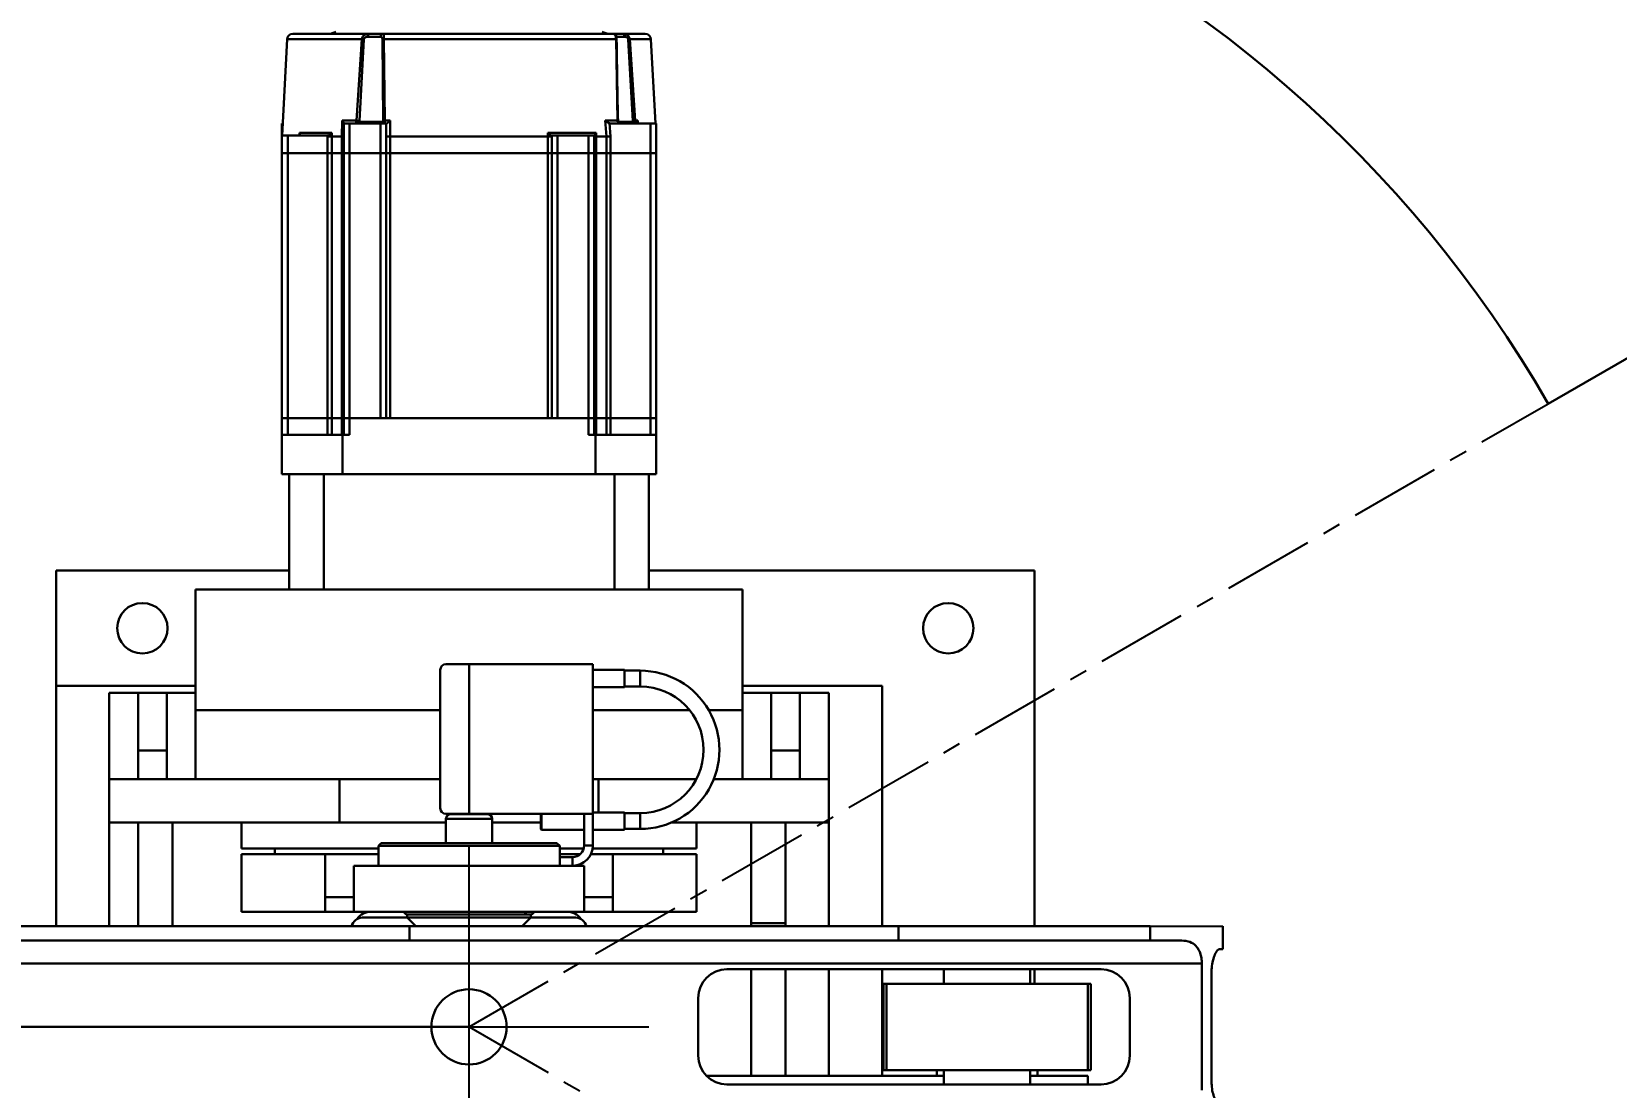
# Model space of a CAD drawing. Header units: millimetres. Extents: x -2601 to 21461, y 11492 to 21077.
# Drawn here: x 16407 to 16958, y 12831 to 13198 of the extents above; entities that cross this region are included whole.
import ezdxf

# ---------------------------------------------------------------- set-up
doc = ezdxf.new("R2010")
doc.units = ezdxf.units.MM
doc.header["$PDSIZE"] = -1
doc.linetypes.add('CENTER', pattern=[50.8, 31.75, -6.35, 6.35, -6.35])
doc.styles.get("Standard").update_dxf_attribs({"font": ''})
doc.styles.get('Standard').set_extended_font_data('HYSWLongFangSong')
doc.dimstyles.new('ISO-25', dxfattribs={"dimscale": 25, "dimtxt": 3.5, "dimasz": 1.6, "dimexe": 1.25, "dimexo": 0.625, "dimtad": 1, "dimdec": 0, "dimzin": 9, "dimdsep": 46, "dimtxsty": 'Standard', "dimcen": 2.5, "dimadec": 0, "dimazin": 2, "dimtfac": 1, "dimtdec": 0, "dimtofl": 0, "dimtmove": 0, "dimatfit": 3, "dimfxl": 1, "dimarcsym": 0})

# ---------------------------------------------------------------- blocks, each defined once
blk = doc.blocks.new('*D91')
at = {"color": 0, "lineweight": -2}
blk.add_line((15798.52, 13186.64), (15203.85, 13448.52), dxfattribs=at)
at = {"color": 0}
blk.add_solid([(15206.54, 13454.62), (15201.17, 13442.42), (15167.25, 13464.64)], dxfattribs=at)
at = {"layer": 'Defpoints', "color": 0}
for p in [(15167.25, 13464.64), (16558.94, 12851.77)]:
    blk.add_point(p, dxfattribs=at)
at = {"color": 0, "insert": (15718.38, 13286.81), "char_height": 87.5, "attachment_point": 5, "rotation": 336.2323}
blk.add_mtext('R1521', dxfattribs=at)
blk = doc.blocks.new('*D92')
at = {"color": 0, "lineweight": -2}
blk.add_line((16282.01, 12851.77), (15974.58, 12851.77), dxfattribs=at)
blk.add_arc((16558.94, 12851.77), 553.11, 34.1444, 175.8556, dxfattribs=at)
at = {"color": 0}
for points in [[(17022.36, 13165.76), (17011.06, 13158.68), (17037.95, 13128.32)], [(16013.94, 12891.5), (16000.62, 12891.98), (16005.83, 12851.77)]]:
    blk.add_solid(points, dxfattribs=at)
at = {"layer": 'Defpoints', "color": 0}
for p in [(17875.88, 13612.1), (16203.41, 13275.47), (16297.64, 12851.77), (16558.94, 12851.77), (16558.94, 12851.77)]:
    blk.add_point(p, dxfattribs=at)
at = {"color": 0, "insert": (16416.04, 13447.35), "char_height": 87.5, "attachment_point": 5, "rotation": 13.4927}
blk.add_mtext('150°', dxfattribs=at)
blk = doc.blocks.new('*D93')
at = {"color": 0, "lineweight": -2}
blk.add_line((16282.01, 12851.77), (15967.6, 12851.77), dxfattribs=at)
blk.add_arc((16558.94, 12851.77), 560.1, 184.0927, 325.9073, dxfattribs=at)
at = {"color": 0}
for points in [[(15993.61, 12811.55), (16006.94, 12812.03), (15998.85, 12851.77)], [(17017.13, 12541.35), (17028.43, 12534.28), (17044, 12571.72)]]:
    blk.add_solid(points, dxfattribs=at)
at = {"layer": 'Defpoints', "color": 0}
for p in [(16297.64, 12851.77), (16558.94, 12851.77), (16558.94, 12851.77), (16198.92, 12422.71), (17875.88, 12091.43)]:
    blk.add_point(p, dxfattribs=at)
at = {"color": 0, "insert": (16471.76, 12358.69), "char_height": 87.5, "attachment_point": 5, "rotation": 349.9732}
blk.add_mtext('150°', dxfattribs=at)
blk = doc.blocks.new('*D95')
at = {"color": 0, "lineweight": -2}
for p, q in [((16574.57, 13243.42), (17646.36, 13253.74)), ((17615.5, 13213.44), (17621.68, 12571.94)), ((16581.52, 12521.92), (17653.31, 12532.24))]:
    blk.add_line(p, q, dxfattribs=at)
at = {"color": 0}
for points in [[(17622.16, 13213.51), (17608.83, 13213.38), (17615.11, 13253.44)], [(17628.34, 12572), (17615.01, 12571.88), (17622.06, 12531.94)]]:
    blk.add_solid(points, dxfattribs=at)
at = {"layer": 'Defpoints', "color": 0}
for p in [(16558.94, 13243.27), (17622.06, 12531.94), (16565.89, 12521.77)]:
    blk.add_point(p, dxfattribs=at)
at = {"color": 0, "insert": (17678.31, 12856.36), "char_height": 87.5, "attachment_point": 5, "rotation": 270.5519}
blk.add_mtext('722', dxfattribs=at)
blk = doc.blocks.new('*D98')
at = {"color": 0, "lineweight": -2}
for p, q in [((15688.17, 13043.66), (16097.03, 12953.56)), ((16558.94, 12789.27), (16558.94, 12914.27)), ((16496.44, 12851.77), (16621.44, 12851.77))]:
    blk.add_line(p, q, dxfattribs=at)
at = {"color": 0}
blk.add_solid([(16098.46, 12960.07), (16095.59, 12947.05), (16136.09, 12944.95)], dxfattribs=at)
at = {"layer": 'Defpoints', "color": 0}
for p in [(16136.09, 12944.95), (16558.94, 12851.77)]:
    blk.add_point(p, dxfattribs=at)
at = {"color": 0, "insert": (15797.11, 13080.45), "char_height": 87.5, "attachment_point": 5, "rotation": 347.5724}
blk.add_mtext('R433', dxfattribs=at)

msp = doc.modelspace()

# ---------------------------------------------------------------- linework, layer by layer
at = {"color": 7, "linetype": 'ByBlock', "lineweight": 30}
msp.add_line((16933.93, 13068.27), (17875.88, 13612.1), dxfattribs=at)
at = {"color": 161, "linetype": 'Continuous', "lineweight": 30, "true_color": 0x67adff}
for p, q in [((16493.96, 13161.47), (16495.71, 13194.87)), ((16495.71, 13194.87), (16521.71, 13194.87)), ((16497.71, 13196.77), (16524.02, 13196.77)), ((16519.87, 13166.62), (16521.71, 13194.87)), ((16522.43, 13194.82), (16520.86, 13166.56)), ((16523.7, 13196.73), (16524.02, 13196.77)), ((16523.9, 13195.77), (16528.21, 13195.77)), ((16523.98, 13196.7), (16524.02, 13196.77)), ((16524.02, 13196.77), (16529.05, 13196.77)), ((16529.05, 13196.77), (16528.73, 13196.69)), ((16529.16, 13166.56), (16528.85, 13194.82)), ((16529.05, 13196.77), (16609.24, 13196.77)), ((16529.05, 13196.77), (16529.12, 13196.73)), ((16529.33, 13194.87), (16610.05, 13194.87)), ((16529.33, 13194.87), (16529.71, 13166.62)), ((16609.32, 13196.73), (16609.24, 13196.77)), ((16609.24, 13196.77), (16612.38, 13196.77)), ((16609.62, 13196.69), (16609.24, 13196.77)), ((16610.52, 13166.62), (16610.05, 13194.87)), ((16610.23, 13195.77), (16610.19, 13195.66)), ((16610.23, 13195.77), (16612.92, 13195.77)), ((16612.38, 13196.77), (16620.17, 13196.77)), ((16612.38, 13196.77), (16612.59, 13196.69)), ((16612.38, 13196.77), (16612.72, 13196.73)), ((16612.64, 13196.74), (16612.58, 13196.7)), ((16615.84, 13166.56), (16614.25, 13194.82)), ((16614.81, 13194.87), (16622.17, 13194.87)), ((16614.81, 13194.87), (16616.67, 13166.62)), ((16623.7, 13165.67), (16622.17, 13194.87)), ((16493.94, 13165.67), (16494.18, 13165.67)), ((16493.94, 13165.67), (16493.94, 13161.47)), ((16514.8, 13161.07), (16514.81, 13166.62)), ((16519.87, 13166.62), (16514.81, 13166.62)), ((16515.44, 13165.67), (16517.44, 13165.67)), ((16515.44, 13165.67), (16515.44, 13155.27)), ((16517.44, 13155.27), (16517.44, 13165.67)), ((16517.44, 13165.67), (16528.14, 13165.67)), ((16529.17, 13166.17), (16520.8, 13166.17)), ((16528.14, 13165.67), (16528.14, 13155.27)), ((16528.14, 13165.67), (16530.14, 13165.67)), ((16531.57, 13166.62), (16529.71, 13166.62)), ((16530.14, 13155.27), (16530.14, 13165.67)), ((16531.57, 13166.62), (16531.56, 13161.07)), ((16610.52, 13166.62), (16606.26, 13166.62)), ((16606.66, 13161.07), (16606.26, 13166.62)), ((16607.8, 13165.71), (16608.12, 13161.12)), ((16608.19, 13165.67), (16621.94, 13165.67)), ((16610.65, 13166.56), (16610.66, 13166.37)), ((16615.9, 13166.17), (16610.7, 13166.17)), ((16611.55, 13165.69), (16611.38, 13165.71)), ((16611.43, 13165.73), (16611.58, 13165.7)), ((16617.58, 13166.62), (16616.67, 13166.62)), ((16617.16, 13165.68), (16617.17, 13165.68)), ((16617.58, 13166.62), (16617.61, 13166.06)), ((16621.94, 13165.67), (16621.94, 13155.27)), ((16621.94, 13165.67), (16623.94, 13165.67)), ((16623.94, 13155.27), (16623.94, 13165.67)), ((16493.94, 13161.47), (16495.94, 13161.47)), ((16493.94, 13161.47), (16493.94, 13155.27)), ((16495.94, 13155.27), (16495.94, 13161.47)), ((16495.94, 13161.47), (16509.4, 13161.47)), ((16500.07, 13162.42), (16500.03, 13161.68)), ((16511.33, 13162.42), (16500.07, 13162.42)), ((16509.79, 13161.51), (16509.76, 13161.12)), ((16509.76, 13161.12), (16509.76, 13155.27)), ((16511.23, 13161.07), (16514.8, 13161.07)), ((16511.23, 13155.27), (16511.23, 13161.07)), ((16514.8, 13161.07), (16514.8, 13155.27)), ((16531.56, 13161.07), (16586.32, 13161.07)), ((16531.56, 13155.27), (16531.56, 13161.07)), ((16603.09, 13162.42), (16586.32, 13162.42)), ((16586.32, 13161.07), (16586.32, 13155.27)), ((16587.74, 13161.47), (16589.74, 13161.47)), ((16587.74, 13161.47), (16587.74, 13155.27)), ((16589.74, 13161.47), (16600.44, 13161.47)), ((16589.74, 13155.27), (16589.74, 13161.47)), ((16600.44, 13161.47), (16602.44, 13161.47)), ((16600.44, 13161.47), (16600.44, 13155.27)), ((16602.44, 13155.27), (16602.44, 13161.47)), ((16603.09, 13161.07), (16606.66, 13161.07)), ((16603.09, 13155.27), (16603.09, 13161.07)), ((16606.66, 13161.07), (16606.66, 13155.27)), ((16608.12, 13155.27), (16608.12, 13161.12)), ((16493.94, 13155.27), (16495.94, 13155.27)), ((16493.94, 13155.27), (16493.94, 13063.27)), ((16495.94, 13155.27), (16509.76, 13155.27)), ((16495.94, 13063.27), (16495.94, 13155.27)), ((16509.76, 13155.27), (16511.23, 13155.27)), ((16509.76, 13155.27), (16509.76, 13063.27)), ((16511.23, 13155.27), (16514.8, 13155.27)), ((16511.23, 13155.27), (16511.23, 13063.27)), ((16514.8, 13155.27), (16511.23, 13155.27)), ((16514.8, 13155.27), (16515.44, 13155.27)), ((16514.8, 13155.27), (16514.8, 13063.27)), ((16515.44, 13155.27), (16514.8, 13155.27)), ((16515.44, 13155.27), (16517.44, 13155.27)), ((16515.44, 13155.27), (16515.44, 13063.27)), ((16517.44, 13155.27), (16528.14, 13155.27)), ((16517.44, 13063.27), (16517.44, 13155.27)), ((16528.14, 13155.27), (16530.14, 13155.27)), ((16528.14, 13155.27), (16528.14, 13063.27)), ((16530.14, 13155.27), (16531.56, 13155.27)), ((16530.14, 13063.27), (16530.14, 13155.27)), ((16531.56, 13155.27), (16586.32, 13155.27)), ((16531.56, 13063.27), (16531.56, 13155.27)), ((16586.32, 13155.27), (16587.74, 13155.27)), ((16586.32, 13155.27), (16586.32, 13063.27)), ((16587.74, 13155.27), (16589.74, 13155.27)), ((16587.74, 13155.27), (16587.74, 13063.27)), ((16589.74, 13155.27), (16600.44, 13155.27)), ((16589.74, 13063.27), (16589.74, 13155.27)), ((16600.44, 13155.27), (16600.44, 13063.27)), ((16600.44, 13155.27), (16602.44, 13155.27)), ((16602.44, 13155.27), (16603.09, 13155.27)), ((16602.44, 13063.27), (16602.44, 13155.27)), ((16603.09, 13155.27), (16606.66, 13155.27)), ((16603.09, 13155.27), (16603.09, 13063.27)), ((16606.66, 13155.27), (16608.12, 13155.27)), ((16606.66, 13155.27), (16606.66, 13063.27)), ((16608.12, 13155.27), (16621.94, 13155.27)), ((16608.12, 13063.27), (16608.12, 13155.27)), ((16621.94, 13155.27), (16623.94, 13155.27)), ((16621.94, 13155.27), (16621.94, 13063.27)), ((16623.94, 13063.27), (16623.94, 13155.27)), ((16493.94, 13063.27), (16495.94, 13063.27)), ((16493.94, 13063.27), (16493.94, 13057.42)), ((16495.94, 13063.27), (16509.76, 13063.27)), ((16495.94, 13057.42), (16495.94, 13063.27)), ((16509.76, 13063.27), (16511.23, 13063.27)), ((16509.76, 13063.27), (16509.76, 13057.42)), ((16511.23, 13063.27), (16514.8, 13063.27)), ((16511.23, 13057.42), (16511.23, 13063.27)), ((16514.8, 13063.27), (16515.44, 13063.27)), ((16514.8, 13063.27), (16514.8, 13057.42)), ((16515.44, 13063.27), (16517.44, 13063.27)), ((16515.44, 13063.27), (16515.44, 13057.42)), ((16517.44, 13063.27), (16600.44, 13063.27)), ((16517.44, 13057.42), (16517.44, 13063.27)), ((16517.44, 13063.27), (16528.14, 13063.27)), ((16589.74, 13063.27), (16600.44, 13063.27)), ((16600.44, 13063.27), (16602.44, 13063.27)), ((16600.44, 13063.27), (16600.44, 13057.42)), ((16602.44, 13063.27), (16603.09, 13063.27)), ((16602.44, 13057.42), (16602.44, 13063.27)), ((16603.09, 13063.27), (16606.66, 13063.27)), ((16603.09, 13057.42), (16603.09, 13063.27)), ((16606.66, 13063.27), (16608.12, 13063.27)), ((16606.66, 13063.27), (16606.66, 13057.42)), ((16621.94, 13063.27), (16608.12, 13063.27)), ((16608.12, 13057.42), (16608.12, 13063.27)), ((16621.94, 13063.27), (16623.94, 13063.27)), ((16621.94, 13063.27), (16621.94, 13057.42)), ((16623.94, 13057.42), (16623.94, 13063.27)), ((16493.94, 13057.42), (16514.94, 13057.42)), ((16493.94, 13057.42), (16493.94, 13043.77)), ((16514.94, 13043.77), (16514.94, 13057.42)), ((16514.94, 13057.42), (16517.44, 13057.42)), ((16600.44, 13057.42), (16602.94, 13057.42)), ((16602.94, 13057.42), (16602.94, 13043.77)), ((16602.94, 13057.42), (16623.94, 13057.42)), ((16623.94, 13043.77), (16623.94, 13057.42)), ((16497.99, 13043.77), (16493.94, 13043.77)), ((16496.44, 13003.77), (16496.44, 13043.77)), ((16497.99, 13043.77), (16502.55, 13043.77)), ((16514.94, 13043.77), (16502.55, 13043.77)), ((16508.44, 13043.77), (16508.44, 13003.77)), ((16514.94, 13043.77), (16602.94, 13043.77)), ((16615.34, 13043.77), (16602.94, 13043.77)), ((16609.44, 13003.77), (16609.44, 13043.77)), ((16615.34, 13043.77), (16619.9, 13043.77)), ((16623.94, 13043.77), (16619.9, 13043.77)), ((16621.44, 13043.77), (16621.44, 13003.77)), ((16496.44, 13010.27), (16415.44, 13010.27)), ((16415.44, 13010.27), (16415.44, 12970.27)), ((16755.44, 13010.27), (16621.44, 13010.27)), ((16755.44, 12886.77), (16755.44, 13010.27)), ((16463.94, 13003.77), (16463.94, 12961.77)), ((16463.94, 13003.77), (16653.94, 13003.77)), ((16653.94, 12961.77), (16653.94, 13003.77)), ((16550.94, 12977.77), (16558.94, 12977.77)), ((16558.94, 12925.77), (16558.94, 12977.77)), ((16558.94, 12977.77), (16601.94, 12977.77)), ((16601.94, 12925.77), (16601.94, 12977.77)), ((16548.94, 12927.77), (16548.94, 12975.77)), ((16612.94, 12975.77), (16601.94, 12975.77)), ((16612.94, 12975.77), (16612.94, 12969.77)), ((16618.44, 12975.52), (16612.94, 12975.52)), ((16618.44, 12975.52), (16618.44, 12970.02)), ((16415.44, 12970.27), (16415.44, 12886.77)), ((16463.94, 12970.27), (16415.44, 12970.27)), ((16433.94, 12967.77), (16433.94, 12937.77)), ((16463.94, 12967.77), (16433.94, 12967.77)), ((16443.94, 12947.77), (16443.94, 12967.77)), ((16443.94, 12967.77), (16453.94, 12967.77)), ((16453.94, 12947.77), (16453.94, 12967.77)), ((16612.94, 12969.77), (16601.94, 12969.77)), ((16618.44, 12970.02), (16612.94, 12970.02)), ((16702.44, 12970.27), (16653.94, 12970.27)), ((16683.94, 12967.77), (16653.94, 12967.77)), ((16663.94, 12947.77), (16663.94, 12967.77)), ((16663.94, 12967.77), (16673.94, 12967.77)), ((16673.94, 12947.77), (16673.94, 12967.77)), ((16683.94, 12937.77), (16683.94, 12967.77)), ((16702.44, 12886.77), (16702.44, 12970.27)), ((16463.94, 12961.77), (16463.94, 12937.77)), ((16463.94, 12961.77), (16548.94, 12961.77)), ((16601.94, 12961.77), (16635.62, 12961.77)), ((16642.26, 12961.77), (16653.94, 12961.77)), ((16653.94, 12937.77), (16653.94, 12961.77)), ((16443.94, 12947.77), (16453.94, 12947.77)), ((16443.94, 12937.77), (16443.94, 12947.77)), ((16453.94, 12937.77), (16453.94, 12947.77)), ((16663.94, 12947.77), (16673.94, 12947.77)), ((16663.94, 12937.77), (16663.94, 12947.77)), ((16673.94, 12937.77), (16673.94, 12947.77)), ((16433.94, 12922.77), (16433.94, 12937.77)), ((16433.94, 12937.77), (16513.94, 12937.77)), ((16513.94, 12937.77), (16513.94, 12922.77)), ((16521.95, 12937.77), (16513.94, 12937.77)), ((16548.94, 12937.77), (16521.95, 12937.77)), ((16603.94, 12937.77), (16601.94, 12937.77)), ((16603.94, 12937.77), (16637.91, 12937.77)), ((16603.94, 12926.27), (16603.94, 12937.77)), ((16643.96, 12937.77), (16683.94, 12937.77)), ((16683.94, 12937.77), (16683.94, 12922.77)), ((16513.94, 12922.77), (16433.94, 12922.77)), ((16433.94, 12922.77), (16433.94, 12886.77)), ((16443.94, 12922.77), (16443.94, 12886.77)), ((16455.94, 12886.77), (16455.94, 12922.77)), ((16479.94, 12922.77), (16479.94, 12913.77)), ((16550.94, 12922.77), (16513.94, 12922.77)), ((16558.94, 12925.77), (16550.94, 12925.77)), ((16550.94, 12924.05), (16550.94, 12915.62)), ((16560.56, 12924.05), (16550.94, 12924.05)), ((16552.51, 12925.62), (16560.25, 12925.62)), ((16601.94, 12925.77), (16558.94, 12925.77)), ((16560.25, 12925.62), (16565.37, 12925.62)), ((16566.94, 12924.05), (16560.56, 12924.05)), ((16566.94, 12915.62), (16566.94, 12924.05)), ((16583.94, 12922.77), (16566.94, 12922.77)), ((16583.94, 12920.47), (16583.94, 12925.77)), ((16584.14, 12920.27), (16584.14, 12925.77)), ((16598.94, 12914.77), (16598.94, 12925.77)), ((16612.94, 12926.27), (16601.94, 12926.27)), ((16601.94, 12914.77), (16601.94, 12925.77)), ((16612.94, 12920.27), (16612.94, 12926.27)), ((16618.44, 12926.02), (16612.94, 12926.02)), ((16618.44, 12920.52), (16618.44, 12926.02)), ((16683.94, 12922.77), (16629.34, 12922.77)), ((16637.94, 12913.77), (16637.94, 12922.77)), ((16656.94, 12922.77), (16656.94, 12887.77)), ((16668.94, 12922.77), (16668.94, 12887.77)), ((16683.94, 12886.77), (16683.94, 12922.77)), ((16583.94, 12920.47), (16584.14, 12920.27)), ((16598.94, 12920.27), (16584.14, 12920.27)), ((16612.94, 12920.27), (16601.94, 12920.27)), ((16618.44, 12920.52), (16612.94, 12920.52)), ((16527.44, 12913.77), (16479.94, 12913.77)), ((16479.94, 12891.77), (16479.94, 12911.77)), ((16479.94, 12911.77), (16508.94, 12911.77)), ((16491.44, 12913.77), (16491.44, 12911.77)), ((16508.94, 12911.77), (16508.94, 12896.77)), ((16508.94, 12911.77), (16527.44, 12911.77)), ((16528.44, 12915.62), (16527.44, 12914.62)), ((16527.44, 12914.62), (16527.44, 12907.77)), ((16590.44, 12914.62), (16527.44, 12914.62)), ((16528.44, 12915.62), (16589.44, 12915.62)), ((16590.44, 12914.62), (16589.44, 12915.62)), ((16590.44, 12907.77), (16590.44, 12914.62)), ((16598.82, 12913.77), (16590.44, 12913.77)), ((16590.44, 12911.77), (16597.59, 12911.77)), ((16598.94, 12914.77), (16601.94, 12914.77)), ((16601.27, 12911.77), (16608.94, 12911.77)), ((16637.94, 12913.77), (16601.87, 12913.77)), ((16608.94, 12911.77), (16608.94, 12896.77)), ((16608.94, 12911.77), (16637.94, 12911.77)), ((16626.44, 12911.77), (16626.44, 12913.77)), ((16637.94, 12911.77), (16637.94, 12891.77)), ((16518.94, 12891.77), (16518.94, 12907.77)), ((16518.94, 12907.77), (16598.94, 12907.77)), ((16590.44, 12910.77), (16594.94, 12910.77)), ((16594.94, 12910.77), (16594.94, 12907.77)), ((16598.94, 12907.77), (16598.94, 12891.77)), ((16518.94, 12896.77), (16508.94, 12896.77)), ((16508.94, 12891.77), (16508.94, 12896.77)), ((16608.94, 12896.77), (16598.94, 12896.77)), ((16608.94, 12891.77), (16608.94, 12896.77)), ((16508.94, 12891.77), (16479.94, 12891.77)), ((16508.94, 12891.77), (16518.94, 12891.77)), ((16598.94, 12891.77), (16518.94, 12891.77)), ((16521.77, 12889.77), (16537.44, 12889.77)), ((16537.44, 12890.77), (16537.44, 12889.77)), ((16537.44, 12890.77), (16580.44, 12890.77)), ((16537.44, 12889.77), (16540.44, 12886.77)), ((16537.44, 12889.77), (16580.44, 12889.77)), ((16577.44, 12886.77), (16580.44, 12889.77)), ((16580.44, 12889.77), (16580.44, 12890.77)), ((16580.44, 12889.77), (16596.11, 12889.77)), ((16598.94, 12891.77), (16608.94, 12891.77)), ((16637.94, 12891.77), (16608.94, 12891.77)), ((15806.58, 12886.77), (16538.22, 12886.77)), ((16538.22, 12881.77), (16538.22, 12886.77)), ((16538.22, 12886.77), (16708.22, 12886.77)), ((16656.94, 12887.77), (16668.94, 12887.77)), ((16656.94, 12886.77), (16656.94, 12887.77)), ((16668.94, 12886.77), (16668.94, 12887.77)), ((16708.22, 12881.77), (16708.22, 12886.77)), ((16708.22, 12886.77), (16795.58, 12886.77)), ((16795.58, 12881.77), (16795.58, 12886.77)), ((16820.81, 12878.77), (16820.81, 12886.77)), ((15838.2, 12881.77), (16538.22, 12881.77)), ((16538.22, 12881.77), (16708.22, 12881.77)), ((16708.22, 12881.77), (16795.58, 12881.77)), ((16795.58, 12881.77), (16806.58, 12881.77)), ((16820.81, 12878.77), (16819.68, 12878.77)), ((15790.37, 12873.77), (16813.56, 12873.77)), ((16813.56, 12873.77), (16813.56, 12829.77)), ((16778.56, 12871.77), (16648.56, 12871.77)), ((16656.94, 12834.77), (16656.94, 12871.77)), ((16668.94, 12834.77), (16668.94, 12871.77)), ((16683.94, 12834.77), (16683.94, 12871.77)), ((16702.44, 12834.77), (16702.44, 12871.77)), ((16723.94, 12871.77), (16723.94, 12866.77)), ((16753.94, 12866.77), (16753.94, 12871.77)), ((16755.44, 12866.77), (16755.44, 12871.77)), ((16816.93, 12870.77), (16816.93, 12832.77)), ((16638.56, 12861.77), (16638.56, 12841.77)), ((16702.94, 12866.77), (16702.94, 12836.77)), ((16702.94, 12866.77), (16703.94, 12866.77)), ((16703.94, 12866.77), (16703.94, 12836.77)), ((16703.94, 12866.77), (16773.94, 12866.77)), ((16773.94, 12836.77), (16773.94, 12866.77)), ((16773.94, 12866.77), (16774.94, 12866.77)), ((16774.94, 12836.77), (16774.94, 12866.77)), ((16788.56, 12841.77), (16788.56, 12861.77)), ((16723.94, 12834.77), (16641.42, 12834.77)), ((16702.94, 12836.77), (16703.94, 12836.77)), ((16703.94, 12836.77), (16773.94, 12836.77)), ((16721.44, 12836.77), (16721.44, 12834.77)), ((16723.94, 12836.77), (16723.94, 12831.77)), ((16753.94, 12831.77), (16753.94, 12836.77)), ((16753.94, 12834.77), (16773.94, 12834.77)), ((16756.44, 12834.77), (16756.44, 12836.77)), ((16773.94, 12836.77), (16774.94, 12836.77)), ((16773.94, 12834.77), (16773.94, 12831.77)), ((16648.56, 12831.77), (16778.56, 12831.77))]:
    msp.add_line(p, q, dxfattribs=at)
at = {"color": 1, "linetype": 'CENTER'}
for q in [(16933.93, 13068.27), (16933.93, 12635.27)]:
    msp.add_line((16558.94, 12851.77), q, dxfattribs=at)
at = {"color": 161, "linetype": 'Continuous', "lineweight": 25, "true_color": 0x67adff}
msp.add_line((16795.58, 12886.77), (16820.81, 12886.77), dxfattribs=at)
at = {"color": 161, "lineweight": 30, "true_color": 0x67adff}
msp.add_line((16558.94, 12851.77), (16297.64, 12851.77), dxfattribs=at)
at = {"color": 161, "linetype": 'Continuous', "lineweight": 30, "true_color": 0x67adff}
for centre in [(16445.44, 12990.27), (16725.44, 12990.27)]:
    msp.add_circle(centre, 8.75, dxfattribs=at)
at = {"color": 161, "lineweight": 30, "true_color": 0x67adff}
msp.add_circle((16558.94, 12851.77), 13.06, dxfattribs=at)
at = {"color": 7, "linetype": 'ByBlock', "lineweight": 30}
msp.add_arc((16558.94, 12851.77), 433, 30, 330, dxfattribs=at)
at = {"color": 161, "linetype": 'Continuous', "lineweight": 30, "true_color": 0x67adff}
for centre, radius, start, end in [((16497.71, 13194.77), 2, 90, 177), ((16510.07, 13201.77), 5, 270, 301.7883), ((16607.81, 13201.77), 5, 238.2117, 270), ((16620.17, 13194.77), 2, 3, 90), ((16550.94, 12975.77), 2, 90, 180), ((16618.44, 12948.02), 27.5, 269.9999, 90.0001), ((16618.44, 12948.02), 22, 270.0004, 89.9996), ((16550.94, 12927.77), 2, 180, 270), ((16552.51, 12924.05), 1.57, 90, 180), ((16565.37, 12924.05), 1.57, 0, 90), ((16594.94, 12914.77), 7, 270, 0), ((16594.94, 12914.77), 4, 270, 0), ((16522.24, 12885.44), 4.35, 96.231, 162.2311), ((16524.94, 12885.77), 6, 90, 144.3963), ((16537.82, 12892.54), 1.78, 205.8884, 270), ((16577.46, 12892.33), 1.56, 272.0343, 338.9083), ((16580.07, 12892.54), 1.78, 270, 334.1116), ((16592.94, 12885.77), 6, 35.6037, 90), ((16595.64, 12885.44), 4.35, 17.7689, 83.769), ((16648.56, 12861.77), 10, 90, 180), ((16778.56, 12861.77), 10, 0, 90), ((16648.56, 12841.77), 10, 180, 270), ((16778.56, 12841.77), 10, 270, 0)]:
    msp.add_arc(centre, radius, start, end, dxfattribs=at)
for points, knots in [([(16521.71, 13194.87), (16521.73, 13195.04), (16521.78, 13195.38), (16522, 13195.82), (16522.29, 13196.17), (16522.7, 13196.48), (16523.18, 13196.69), (16523.56, 13196.72), (16523.7, 13196.73)], [0, 0, 0, 0, 0.166185, 0.334474, 0.477518, 0.624439, 0.85982, 1, 1, 1, 1]), ([(16522.43, 13194.82), (16522.36, 13194.82), (16522.24, 13194.83), (16522.05, 13194.85), (16521.87, 13194.86), (16521.77, 13194.87), (16521.71, 13194.87)], [0, 0, 0, 0, 0.2479127, 0.5000371, 0.7522481, 1, 1, 1, 1]), ([(16522.43, 13194.82), (16522.43, 13194.89), (16522.45, 13195.02), (16522.54, 13195.21), (16522.68, 13195.38), (16522.92, 13195.58), (16523.34, 13195.74), (16523.7, 13195.76), (16523.9, 13195.77)], [0, 0, 0, 0, 0.10289, 0.207464, 0.32132, 0.439316, 0.694804, 1, 1, 1, 1]), ([(16523.99, 13196.7), (16523.94, 13196.72), (16523.88, 13196.74), (16523.81, 13196.74), (16523.8, 13196.74)], [0, 0, 0, 0, 0.818581, 1, 1, 1, 1]), ([(16523.9, 13195.77), (16523.9, 13195.9), (16523.9, 13196.16), (16523.93, 13196.48), (16523.96, 13196.67), (16523.97, 13196.7), (16523.98, 13196.7)], [0, 0, 0, 0, 0.324709, 0.649828, 0.974596, 1, 1, 1, 1]), ([(16528.73, 13196.69), (16528.63, 13196.63), (16528.44, 13196.5), (16528.25, 13196.16), (16528.22, 13195.9), (16528.21, 13195.77)], [0, 0, 0, 0, 0.333203, 0.666867, 1, 1, 1, 1]), ([(16528.85, 13194.82), (16528.85, 13194.91), (16528.84, 13195.08), (16528.79, 13195.3), (16528.73, 13195.47), (16528.62, 13195.63), (16528.46, 13195.75), (16528.3, 13195.76), (16528.21, 13195.77)], [0, 0, 0, 0, 0.1377944, 0.2704016, 0.391844, 0.5215376, 0.7424719, 1, 1, 1, 1]), ([(16529.13, 13196.75), (16529.07, 13196.75), (16528.94, 13196.75), (16528.81, 13196.71), (16528.74, 13196.7)], [0, 0, 0, 0, 0.488825, 1, 1, 1, 1]), ([(16528.85, 13194.82), (16528.88, 13194.82), (16528.92, 13194.83), (16529.03, 13194.85), (16529.17, 13194.86), (16529.28, 13194.87), (16529.33, 13194.87)], [0, 0, 0, 0, 0.247895, 0.500221, 0.752143, 1, 1, 1, 1]), ([(16529.12, 13196.73), (16529.15, 13196.72), (16529.23, 13196.69), (16529.28, 13196.47), (16529.31, 13196.14), (16529.33, 13195.77), (16529.33, 13195.34), (16529.33, 13195.03), (16529.33, 13194.87)], [0, 0, 0, 0, 0.139236, 0.375444, 0.537451, 0.694127, 0.847517, 1, 1, 1, 1]), ([(16609.6, 13196.7), (16609.55, 13196.71), (16609.44, 13196.75), (16609.35, 13196.75), (16609.31, 13196.75)], [0, 0, 0, 0, 0.5119596, 1, 1, 1, 1]), ([(16610.05, 13194.87), (16610.04, 13195.04), (16610.02, 13195.38), (16609.91, 13195.82), (16609.79, 13196.17), (16609.62, 13196.48), (16609.45, 13196.69), (16609.35, 13196.72), (16609.32, 13196.73)], [0, 0, 0, 0, 0.166187, 0.334428, 0.477443, 0.624306, 0.859796, 1, 1, 1, 1]), ([(16610.23, 13195.77), (16610.21, 13195.9), (16610.18, 13196.16), (16609.96, 13196.5), (16609.73, 13196.63), (16609.62, 13196.69)], [0, 0, 0, 0, 0.33309, 0.666587, 1, 1, 1, 1]), ([(16610.23, 13194.84), (16610.22, 13194.84), (16610.21, 13194.85), (16610.15, 13194.86), (16610.08, 13194.87), (16610.05, 13194.87)], [0, 0, 0, 0, 0.255088, 0.630662, 1, 1, 1, 1]), ([(16610.23, 13194.84), (16610.23, 13194.97), (16610.23, 13195.23), (16610.2, 13195.5), (16610.19, 13195.64), (16610.19, 13195.65), (16610.19, 13195.66)], [0, 0, 0, 0, 0.3017103, 0.5653074, 0.798239, 1, 1, 1, 1]), ([(16610.73, 13166.59), (16610.63, 13170.85), (16610.42, 13180.27), (16610.3, 13189.68), (16610.23, 13194.84)], [0, 0, 0, 0, 0.452498, 1, 1, 1, 1]), ([(16610.23, 13194.82), (16610.24, 13194.82), (16610.25, 13194.83), (16610.23, 13194.84), (16610.23, 13194.84)], [0, 0, 0, 0, 0.754202, 1, 1, 1, 1]), ([(16612.59, 13196.69), (16612.65, 13196.63), (16612.78, 13196.5), (16612.9, 13196.16), (16612.92, 13195.9), (16612.92, 13195.77)], [0, 0, 0, 0, 0.333248, 0.666833, 1, 1, 1, 1]), ([(16612.72, 13196.73), (16612.86, 13196.72), (16613.23, 13196.69), (16613.75, 13196.47), (16614.21, 13196.14), (16614.53, 13195.77), (16614.74, 13195.34), (16614.79, 13195.03), (16614.81, 13194.87)], [0, 0, 0, 0, 0.136479, 0.373456, 0.535956, 0.693126, 0.84701, 1, 1, 1, 1]), ([(16614.25, 13194.82), (16614.23, 13194.91), (16614.21, 13195.08), (16614.08, 13195.3), (16613.91, 13195.47), (16613.67, 13195.63), (16613.33, 13195.75), (16613.07, 13195.76), (16612.92, 13195.77)], [0, 0, 0, 0, 0.137764, 0.270401, 0.391694, 0.521485, 0.742358, 1, 1, 1, 1]), ([(16614.25, 13194.82), (16614.31, 13194.82), (16614.42, 13194.83), (16614.58, 13194.85), (16614.71, 13194.86), (16614.78, 13194.87), (16614.81, 13194.87)], [0, 0, 0, 0, 0.247824, 0.499978, 0.752333, 1, 1, 1, 1]), ([(16514.81, 13166.62), (16514.99, 13166.42), (16515.25, 13166.13), (16515.42, 13165.83), (16515.44, 13165.75), (16515.44, 13165.71)], [0, 0, 0, 0, 0.545236, 0.792246, 1, 1, 1, 1]), ([(16519.83, 13165.69), (16519.81, 13165.7), (16519.76, 13165.72), (16519.73, 13165.83), (16519.73, 13165.99), (16519.74, 13166.12), (16519.77, 13166.27), (16519.81, 13166.37), (16519.82, 13166.42)], [0, 0, 0, 0, 0.194466, 0.505436, 0.647418, 0.77413, 0.887868, 1, 1, 1, 1]), ([(16519.82, 13166.42), (16519.84, 13166.45), (16519.86, 13166.51), (16519.87, 13166.58), (16519.87, 13166.62)], [0, 0, 0, 0, 0.509746, 1, 1, 1, 1]), ([(16520.8, 13166.17), (16520.72, 13166.19), (16520.56, 13166.24), (16520.3, 13166.31), (16520.04, 13166.38), (16519.89, 13166.4), (16519.82, 13166.42)], [0, 0, 0, 0, 0.245342, 0.499968, 0.754627, 1, 1, 1, 1]), ([(16520.86, 13166.56), (16520.78, 13166.57), (16520.61, 13166.58), (16520.35, 13166.59), (16520.09, 13166.61), (16519.94, 13166.61), (16519.87, 13166.62)], [0, 0, 0, 0, 0.246143, 0.499725, 0.753634, 1, 1, 1, 1]), ([(16520.8, 13166.17), (16520.77, 13166.13), (16520.71, 13166.04), (16520.58, 13165.9), (16520.34, 13165.73), (16520.15, 13165.71), (16520.02, 13165.7)], [0, 0, 0, 0, 0.1170024, 0.2413092, 0.5179577, 1, 1, 1, 1]), ([(16520.86, 13166.56), (16520.85, 13166.49), (16520.84, 13166.35), (16520.82, 13166.22), (16520.8, 13166.17)], [0, 0, 0, 0, 0.560593, 1, 1, 1, 1]), ([(16528.58, 13165.67), (16528.75, 13165.68), (16529.05, 13165.7), (16529.39, 13165.84), (16529.59, 13165.99), (16529.68, 13166.13), (16529.74, 13166.27), (16529.73, 13166.37), (16529.73, 13166.42)], [0, 0, 0, 0, 0.325802, 0.578601, 0.700163, 0.80773, 0.907485, 1, 1, 1, 1]), ([(16528.58, 13165.67), (16528.69, 13165.67), (16528.89, 13165.68), (16529.04, 13165.84), (16529.1, 13165.91)], [0, 0, 0, 0, 0.544095, 1, 1, 1, 1]), ([(16529.1, 13165.91), (16529.12, 13165.95), (16529.16, 13166.02), (16529.16, 13166.12), (16529.17, 13166.17)], [0, 0, 0, 0, 0.523635, 1, 1, 1, 1]), ([(16529.16, 13166.56), (16529.17, 13166.57), (16529.2, 13166.58), (16529.32, 13166.59), (16529.49, 13166.61), (16529.64, 13166.61), (16529.71, 13166.62)], [0, 0, 0, 0, 0.246179, 0.499995, 0.75392, 1, 1, 1, 1]), ([(16529.17, 13166.17), (16529.17, 13166.24), (16529.16, 13166.37), (16529.16, 13166.5), (16529.16, 13166.56)], [0, 0, 0, 0, 0.558453, 1, 1, 1, 1]), ([(16529.17, 13166.17), (16529.18, 13166.19), (16529.2, 13166.24), (16529.32, 13166.31), (16529.5, 13166.38), (16529.65, 13166.4), (16529.73, 13166.42)], [0, 0, 0, 0, 0.245413, 0.500027, 0.754662, 1, 1, 1, 1]), ([(16529.71, 13166.62), (16529.71, 13166.58), (16529.72, 13166.51), (16529.72, 13166.45), (16529.73, 13166.42)], [0, 0, 0, 0, 0.4901007, 1, 1, 1, 1]), ([(16530.26, 13165.67), (16530.29, 13165.67), (16530.36, 13165.68), (16530.49, 13165.73), (16530.64, 13165.81), (16530.86, 13165.96), (16531.19, 13166.22), (16531.43, 13166.47), (16531.57, 13166.62)], [0, 0, 0, 0, 0.0969746, 0.2000606, 0.3114018, 0.4328906, 0.6629445, 1, 1, 1, 1]), ([(16606.26, 13166.62), (16606.49, 13166.42), (16606.82, 13166.13), (16607.39, 13165.83), (16607.67, 13165.75), (16607.8, 13165.71)], [0, 0, 0, 0, 0.54521, 0.792282, 1, 1, 1, 1]), ([(16607.8, 13165.71), (16607.87, 13165.7), (16608, 13165.67), (16608.13, 13165.67), (16608.19, 13165.67)], [0, 0, 0, 0, 0.556083, 1, 1, 1, 1]), ([(16610.53, 13166.42), (16610.53, 13166.45), (16610.52, 13166.51), (16610.52, 13166.58), (16610.52, 13166.62)], [0, 0, 0, 0, 0.509791, 1, 1, 1, 1]), ([(16610.65, 13166.56), (16610.68, 13166.57), (16610.73, 13166.58), (16610.73, 13166.59), (16610.66, 13166.61), (16610.57, 13166.61), (16610.52, 13166.62)], [0, 0, 0, 0, 0.246217, 0.500083, 0.75398, 1, 1, 1, 1]), ([(16610.74, 13166.24), (16610.75, 13166.27), (16610.75, 13166.31), (16610.68, 13166.38), (16610.58, 13166.4), (16610.53, 13166.42)], [0, 0, 0, 0, 0.337347, 0.674759, 1, 1, 1, 1]), ([(16611.38, 13165.71), (16611.35, 13165.72), (16611.18, 13165.73), (16610.95, 13165.83), (16610.74, 13165.99), (16610.62, 13166.12), (16610.54, 13166.27), (16610.53, 13166.37), (16610.53, 13166.42)], [0, 0, 0, 0, 0.072876, 0.430655, 0.594133, 0.740042, 0.870955, 1, 1, 1, 1]), ([(16611.36, 13165.72), (16611.27, 13165.75), (16611.1, 13165.81), (16610.91, 13165.96), (16610.78, 13166.13), (16610.76, 13166.24), (16610.75, 13166.3)], [0, 0, 0, 0, 0.299321, 0.564612, 0.795027, 1, 1, 1, 1]), ([(16615.84, 13166.56), (16615.92, 13166.57), (16616.1, 13166.58), (16616.34, 13166.59), (16616.54, 13166.61), (16616.63, 13166.61), (16616.67, 13166.62)], [0, 0, 0, 0, 0.246032, 0.500064, 0.753953, 1, 1, 1, 1]), ([(16615.9, 13166.17), (16615.88, 13166.24), (16615.85, 13166.37), (16615.84, 13166.5), (16615.84, 13166.56)], [0, 0, 0, 0, 0.558526, 1, 1, 1, 1]), ([(16615.9, 13166.17), (16615.98, 13166.19), (16616.15, 13166.24), (16616.39, 13166.31), (16616.59, 13166.38), (16616.67, 13166.4), (16616.72, 13166.42)], [0, 0, 0, 0, 0.245364, 0.499962, 0.75438, 1, 1, 1, 1]), ([(16617.21, 13165.67), (16616.95, 13165.68), (16616.59, 13165.7), (16616.18, 13165.9), (16616, 13166.05), (16615.93, 13166.13), (16615.9, 13166.17)], [0, 0, 0, 0, 0.5625904, 0.7962381, 0.9011583, 1, 1, 1, 1]), ([(16616.67, 13166.62), (16616.68, 13166.58), (16616.68, 13166.51), (16616.71, 13166.45), (16616.72, 13166.42)], [0, 0, 0, 0, 0.489901, 1, 1, 1, 1]), ([(16617.16, 13165.7), (16617.13, 13165.7), (16617.08, 13165.72), (16616.98, 13165.84), (16616.9, 13165.99), (16616.83, 13166.13), (16616.77, 13166.27), (16616.73, 13166.37), (16616.72, 13166.42)], [0, 0, 0, 0, 0.210053, 0.506146, 0.648516, 0.774614, 0.891614, 1, 1, 1, 1]), ([(16618.06, 13165.67), (16618.01, 13165.67), (16617.91, 13165.68), (16617.77, 13165.73), (16617.66, 13165.81), (16617.55, 13165.96), (16617.48, 13166.22), (16617.54, 13166.47), (16617.58, 13166.62)], [0, 0, 0, 0, 0.097047, 0.200007, 0.311473, 0.432897, 0.662895, 1, 1, 1, 1]), ([(16500.07, 13162.42), (16500.1, 13162.28), (16500.17, 13162.04), (16500.1, 13161.77), (16499.99, 13161.61), (16499.87, 13161.53), (16499.74, 13161.48), (16499.63, 13161.47), (16499.58, 13161.47)], [0, 0, 0, 0, 0.302582, 0.565761, 0.687238, 0.797808, 0.901211, 1, 1, 1, 1]), ([(16509.4, 13161.47), (16509.48, 13161.47), (16509.61, 13161.47), (16509.73, 13161.5), (16509.79, 13161.51)], [0, 0, 0, 0, 0.563235, 1, 1, 1, 1]), ([(16511.23, 13161.07), (16511.13, 13161.07), (16510.93, 13161.08), (16510.58, 13161.09), (16510.19, 13161.1), (16509.91, 13161.11), (16509.76, 13161.12)], [0, 0, 0, 0, 0.250308, 0.500301, 0.725414, 1, 1, 1, 1]), ([(16509.79, 13161.51), (16509.92, 13161.55), (16510.2, 13161.63), (16510.76, 13161.93), (16511.1, 13162.22), (16511.33, 13162.42)], [0, 0, 0, 0, 0.208234, 0.454826, 1, 1, 1, 1]), ([(16511.33, 13162.42), (16511.31, 13162.16), (16511.28, 13161.71), (16511.25, 13161.26), (16511.23, 13161.07)], [0, 0, 0, 0, 0.559944, 1, 1, 1, 1]), ([(16515.44, 13161.12), (16515.43, 13161.12), (16515.42, 13161.11), (16515.29, 13161.09), (16515.09, 13161.08), (16514.9, 13161.07), (16514.8, 13161.07)], [0, 0, 0, 0, 0.250036, 0.500009, 0.750058, 1, 1, 1, 1]), ([(16531.56, 13161.07), (16531.48, 13161.07), (16531.31, 13161.07), (16531.04, 13161.07), (16530.79, 13161.07), (16530.56, 13161.07), (16530.38, 13161.08), (16530.24, 13161.08), (16530.16, 13161.09), (16530.15, 13161.09), (16530.14, 13161.09)], [0, 0, 0, 0, 0.13449, 0.266396, 0.395421, 0.521839, 0.64542, 0.766341, 0.884542, 1, 1, 1, 1]), ([(16586.32, 13162.42), (16586.32, 13162.16), (16586.32, 13161.71), (16586.32, 13161.26), (16586.32, 13161.07)], [0, 0, 0, 0, 0.5599581, 1, 1, 1, 1]), ([(16586.32, 13162.42), (16586.45, 13162.28), (16586.68, 13162.04), (16587.01, 13161.77), (16587.25, 13161.61), (16587.4, 13161.53), (16587.53, 13161.48), (16587.59, 13161.47), (16587.62, 13161.47)], [0, 0, 0, 0, 0.302579, 0.565741, 0.687235, 0.79763, 0.901093, 1, 1, 1, 1]), ([(16587.74, 13161.09), (16587.73, 13161.09), (16587.72, 13161.08), (16587.59, 13161.08), (16587.45, 13161.07), (16587.27, 13161.07), (16587.06, 13161.07), (16586.81, 13161.06), (16586.59, 13161.07), (16586.43, 13161.07), (16586.35, 13161.07), (16586.32, 13161.07)], [0, 0, 0, 0, 0.154915, 0.289965, 0.404884, 0.499862, 0.628167, 0.749759, 0.874882, 0.953895, 1, 1, 1, 1]), ([(16602.44, 13161.51), (16602.45, 13161.55), (16602.47, 13161.63), (16602.63, 13161.93), (16602.9, 13162.22), (16603.09, 13162.42)], [0, 0, 0, 0, 0.208143, 0.4548, 1, 1, 1, 1]), ([(16603.09, 13161.07), (16602.99, 13161.07), (16602.8, 13161.08), (16602.61, 13161.09), (16602.47, 13161.1), (16602.45, 13161.11), (16602.44, 13161.12)], [0, 0, 0, 0, 0.250389, 0.500485, 0.725273, 1, 1, 1, 1]), ([(16603.09, 13162.42), (16603.09, 13162.16), (16603.09, 13161.71), (16603.09, 13161.26), (16603.09, 13161.07)], [0, 0, 0, 0, 0.559958, 1, 1, 1, 1]), ([(16608.12, 13161.12), (16607.99, 13161.12), (16607.71, 13161.11), (16607.32, 13161.09), (16606.95, 13161.08), (16606.75, 13161.07), (16606.66, 13161.07)], [0, 0, 0, 0, 0.249925, 0.499955, 0.749982, 1, 1, 1, 1]), ([(16806.58, 12881.77), (16807.57, 12881.68), (16809.37, 12881.53), (16811.42, 12880.15), (16812.78, 12878.16), (16813.46, 12875.92), (16813.53, 12874.38), (16813.56, 12873.77)], [0, 0, 0, 0, 0.273389, 0.500678, 0.687719, 0.875842, 1, 1, 1, 1]), ([(16819.68, 12878.77), (16819.44, 12878.67), (16818.96, 12878.48), (16818.11, 12877.03), (16817.37, 12874.89), (16816.97, 12872.63), (16816.94, 12871.23), (16816.93, 12870.77)], [0, 0, 0, 0, 0.222989, 0.445772, 0.672745, 0.891557, 1, 1, 1, 1]), ([(16816.93, 12832.77), (16816.97, 12831.92), (16817.04, 12830.23), (16817.58, 12827.95), (16818.3, 12826.12), (16819.07, 12824.97), (16819.49, 12824.83), (16819.68, 12824.77)], [0, 0, 0, 0, 0.1967533, 0.3931614, 0.599005, 0.8205766, 1, 1, 1, 1])]:
    msp.add_open_spline(points, degree=3, knots=knots, dxfattribs=at)

# ---------------------------------------------------------------- dimensions: what is measured, and where the dimension line sits
for base, line1, line2, picture, middle in [((16203.41, 13275.47), ((16558.94, 12851.77), (17875.88, 13612.1)), ((16558.94, 12851.77), (16297.64, 12851.77)), '*D92', (16429.89, 13389.61)), ((16198.92, 12422.71), ((16558.94, 12851.77), (16297.64, 12851.77)), ((16558.94, 12851.77), (17875.88, 12091.43)), '*D93', (16461.43, 12300.22))]:
    dim = msp.add_angular_dim_2l(base=base, line1=line1, line2=line2, dimstyle='ISO-25')
    dim.commit()
    dim.dimension.update_dxf_attribs({"geometry": picture, "text_midpoint": middle, "dimtype": 162})
dim = msp.add_radius_dim(center=(16558.94, 12851.77), mpoint=(15167.25, 13464.64), dimstyle='ISO-25', override={"dimcen": 0})
dim.commit()
dim.dimension.update_dxf_attribs({"geometry": '*D91', "text_midpoint": (15694.45, 13232.47), "dimtype": 164})
dim = msp.add_linear_dim(base=(17622.06, 12531.94), p1=(16558.94, 13243.27), p2=(16565.89, 12521.77), angle=270.5519, dimstyle='ISO-25')
dim.commit()
dim.dimension.update_dxf_attribs({"geometry": '*D95', "text_midpoint": (17618.94, 12855.79), "dimtype": 161})
dim = msp.add_radius_dim(center=(16558.94, 12851.77), mpoint=(16136.09, 12944.95), dimstyle='ISO-25')
dim.commit()
dim.dimension.update_dxf_attribs({"geometry": '*D98', "text_midpoint": (15784.34, 13022.47), "dimtype": 164})

doc.saveas('drawing.dxf')
